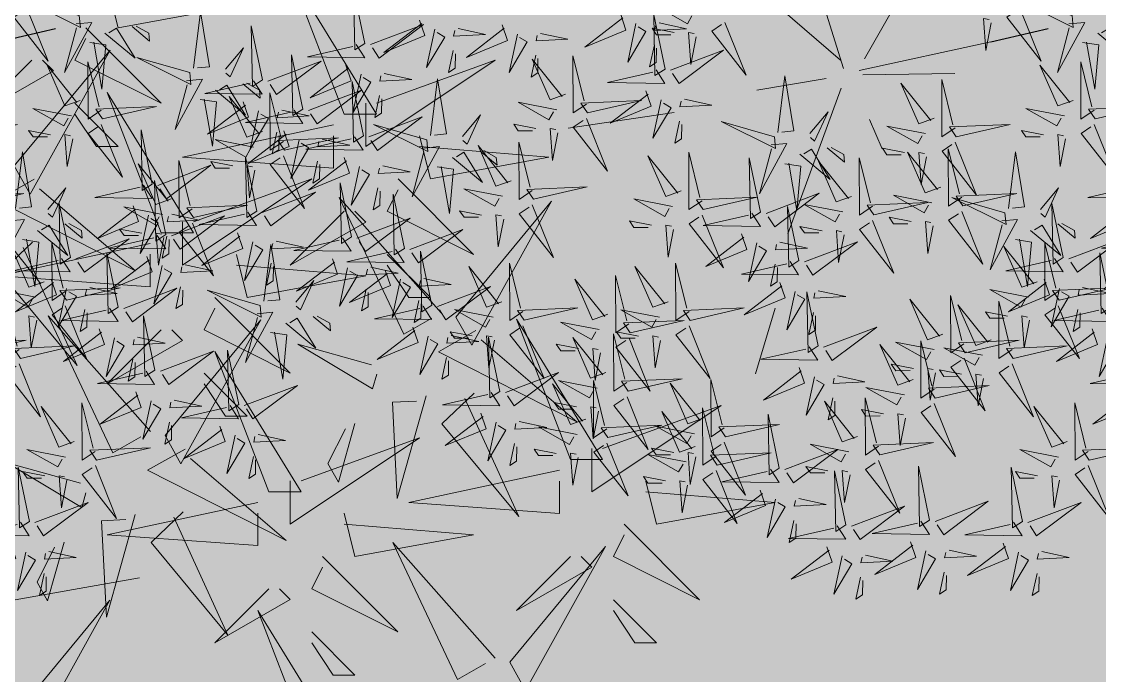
# Model space of a CAD drawing. Header units: millimetres. Extents: x 56222 to 120458, y -162468 to -121287.
# Drawn here: x 114756.26 to 114778.41, y -158119.35 to -158105.91 of the extents above; entities that cross this region are included whole.
import ezdxf

# ---------------------------------------------------------------- set-up
doc = ezdxf.new("R2010")
doc.units = ezdxf.units.MM
doc.header["$MEASUREMENT"] = 0
doc.layers.add('GARDEN', color=7, linetype='Continuous')
doc.layers.add('L-shrub', color=63, linetype='Continuous', lineweight=5)
doc.layers.add('X_GARDEN ( HATCH )', color=251, linetype='Continuous', lineweight=9)

# ---------------------------------------------------------------- blocks, each defined once
blk = doc.blocks.new('bamboo')
at = {"color": 32}
blk.add_line((390, 162.3), (546.4, 218.1), dxfattribs=at)
at = {"layer": 'L-shrub', "color": 32}
for p, q in [((43.5, 73), (278.2, 631.2)), ((-12.4, 39.5), (-247.1, 564.2)), ((-23.6, 61.9), (-370, 296.3)), ((32.3, 39.5), (390, 162.3)), ((43.5, 28.4), (300.5, 61.9)), ((-57.1, 6), (-247.1, -49.8)), ((-12.4, -16.3), (-113, -440.5)), ((77, -94.4), (121.7, -172.6)), ((-470.6, -139.1), (-761.2, -217.2)), ((-124.2, -652.6), (-157.7, -842.3))]:
    blk.add_line(p, q, dxfattribs=at)
at = {"layer": 'L-shrub'}
for points in [[(945.2, 153.2), (945.8, 313), (988.9, 162.4), (956.1, 155.5)], [(608.9, 262.7), (455.2, 287.4), (615.8, 229.9), (608.9, 262.7)], [(1141.3, 142.9), (1092, 290.5), (1115.5, 121.6), (1141.3, 142.9)], [(460.4, 265.6), (536.9, 125.2), (426.5, 236.4), (452, 258.3)], [(602.5, 238.5), (646.3, 247.7), (586.3, 98.2), (604.8, 227.6)], [(760.2, 248.9), (813.2, 214.4), (808.6, 236.2), (771.2, 251.2)], [(385.4, 215.7), (379.4, 137), (362.3, 225.4), (378.1, 224.2)], [(686, 221.8), (778.6, 161.5), (716.5, 239.7), (696.9, 224.1)], [(1035, 160.6), (1078.2, 226.8), (1050.5, 141.1), (1037.3, 149.7)], [(1157.1, 141.4), (1299, 214.9), (1185.5, 106.9), (1164.2, 132.8)], [(1264.2, 74.7), (1214.8, 222.3), (1238.4, 53.4), (1264.2, 74.7)], [(646.8, 190.8), (692.9, 189.1), (696.3, 64.3), (657.8, 193.1)], [(-444.7, 143.6), (-555, 151.8), (-462.9, 113.3), (-453.2, 136.3)], [(936.5, 139.9), (782.9, 164.7), (943.4, 107.2), (936.5, 139.9)], [(1441.7, 20.2), (1392.3, 167.8), (1415.9, -1.1), (1441.7, 20.2)], [(-510.6, -20.7), (-560, 126.9), (-536.5, -42), (-510.6, -20.7)], [(701.3, 5.5), (667.4, -23.6), (647.9, 136.3), (694, 14)], [(930.2, 115.8), (973.9, 125), (914, -24.5), (932.5, 104.9)], [(1117, 137.3), (1145.4, 102.8), (985.2, 86.6), (1108.4, 130.2)], [(1087.9, 126.1), (1140.9, 91.6), (1136.3, 113.5), (1098.9, 128.4)], [(1279.9, 73.2), (1421.8, 146.8), (1308.4, 38.7), (1287, 64.6)], [(-606.6, 96.6), (-617.1, -13.5), (-576.7, 77.8), (-599.5, 88)], [(-542.2, 106.2), (-463.6, 98.6), (-552.3, 83.4), (-550.8, 99.1)], [(639.5, 26), (598.3, 5.3), (535.3, 113), (631, 18.7)], [(1013.6, 99.1), (1106.3, 38.8), (1044.2, 116.9), (1024.6, 101.4)], [(1220.1, -21.7), (1186.2, -50.9), (1166.7, 109), (1212.8, -13.3)], [(1457.4, 18.7), (1599.3, 92.2), (1485.9, -15.8), (1464.5, 10)], [(-496.8, 84.1), (-559.8, 88.8), (-545.3, 71.9), (-505.3, 76.8)], [(974.5, 68.1), (1020.5, 66.3), (1023.9, -58.4), (985.4, 70.4)], [(1095.3, 76), (1115.1, 34.4), (1006.1, -26.5), (1102.4, 67.3)], [(1158.3, -1.3), (1117.1, -21.9), (1054.1, 85.8), (1149.8, -8.5)], [(1239.9, 69.2), (1268.3, 34.7), (1108.1, 18.4), (1231.3, 62.1)], [(1205.3, 65.3), (1283.9, 57.7), (1195.2, 42.5), (1196.7, 58.2)], [(-548.2, 43.3), (-554.2, -19.6), (-537, -5.4), (-541.1, 34.7)], [(-494.9, -22.2), (-353, 51.3), (-466.5, -56.7), (-487.8, -30.9)], [(319, -89.9), (285.1, -119.1), (265.6, 40.8), (311.8, -81.4)], [(707.4, -18.7), (854, 33.7), (685.6, 6.7), (707.4, -18.7)], [(1140.9, 55.7), (1130.4, -54.4), (1170.9, 36.9), (1148, 47)], [(257.2, -69.4), (216.1, -90.1), (153, 17.6), (248.8, -76.7)], [(1218.1, 7.8), (1238, -33.8), (1129, -94.7), (1225.2, -0.8)], [(1199.3, 2.4), (1193.3, -60.5), (1210.5, -46.3), (1206.4, -6.2)], [(1226.2, -46), (1372.8, 6.4), (1204.4, -20.6), (1226.2, -46)], [(1417.4, 14.6), (1445.8, -19.9), (1285.6, -36.1), (1408.7, 7.5)], [(-535, -26.3), (-506.5, -60.8), (-666.8, -77), (-543.6, -33.4)], [(-174.3, -160.5), (-173.7, -0.6), (-130.6, -151.3), (-163.4, -158.2)], [(620.2, -20.1), (509.9, -11.8), (602, -50.4), (611.7, -27.3)], [(1263.8, -12.5), (1253.3, -122.6), (1293.7, -31.3), (1270.9, -21.1)], [(1328.2, -2.9), (1406.8, -10.5), (1318.1, -25.7), (1319.6, -10)], [(706.2, -34.4), (782.6, -174.8), (672.3, -63.6), (697.7, -41.7)], [(868.3, -184.3), (818.9, -36.7), (842.4, -205.6), (868.3, -184.3)], [(1139, -47.3), (1028.7, -39.1), (1120.8, -77.6), (1130.5, -54.6)], [(1395.6, -46.8), (1415.5, -88.4), (1306.5, -149.2), (1402.7, -55.4)], [(1505.7, -57.4), (1584.3, -65), (1495.6, -80.2), (1497.1, -64.5)], [(-556.7, -87.7), (-536.9, -129.3), (-645.8, -190.1), (-549.6, -96.3)], [(-84.5, -153), (-41.3, -86.9), (-69, -172.5), (-82.2, -163.9)], [(325.1, -114.1), (471.7, -61.8), (303.3, -88.7), (325.1, -114.1)], [(568.1, -79.5), (505.1, -74.8), (519.6, -91.7), (559.6, -86.8)], [(631.1, -84.2), (625.1, -163), (608.1, -74.6), (623.8, -75.8)], [(1168.6, -225.3), (1119.3, -77.6), (1142.8, -246.6), (1168.6, -225.3)], [(1225, -61.7), (1301.4, -202.1), (1191.1, -90.8), (1216.5, -69)], [(1322.2, -65.8), (1316.2, -128.7), (1333.4, -114.5), (1329.3, -74.4)], [(1441.3, -67.1), (1430.8, -177.1), (1471.2, -85.8), (1448.4, -75.7)], [(-712.5, -168.7), (-565.9, -116.3), (-734.3, -143.3), (-712.5, -168.7)], [(-511, -108), (-521.6, -218), (-481.1, -126.7), (-503.9, -116.6)], [(-446.7, -98.3), (-368, -105.9), (-456.8, -121.2), (-455.3, -105.4)], [(237.9, -115.5), (127.6, -107.2), (219.7, -145.8), (229.4, -122.8)], [(884, -185.9), (1025.9, -112.3), (912.4, -220.4), (891.1, -194.5)], [(988, -239.9), (954.1, -269), (934.6, -109.2), (980.8, -231.4)], [(1086.9, -106.8), (1023.9, -102.1), (1038.4, -119), (1078.4, -114.1)], [(1149.9, -111.5), (1143.9, -190.3), (1126.9, -101.9), (1142.6, -103)], [(1441.7, -266.2), (1392.3, -118.6), (1415.9, -287.5), (1441.7, -266.2)], [(1499.7, -120.3), (1493.7, -183.2), (1510.9, -169), (1506.8, -128.9)], [(323.9, -129.9), (400.4, -270.3), (290, -159), (315.4, -137.2)], [(360, -280.8), (326.1, -310), (306.6, -150.1), (352.7, -272.3)], [(494.6, -296.8), (495.3, -137), (538.4, -287.6), (505.6, -294.5)], [(926.2, -219.4), (885, -240.1), (822, -132.4), (917.7, -226.7)], [(-452.7, -161.2), (-458.7, -224.1), (-441.4, -209.9), (-445.5, -169.8)], [(185.8, -175), (122.8, -170.2), (137.4, -187.2), (177.4, -182.3)], [(298.2, -260.3), (257, -281), (193.9, -173.3), (289.7, -267.6)], [(248.8, -179.7), (242.8, -258.4), (225.8, -170), (241.6, -171.2)], [(922.9, -320.7), (873.5, -173.1), (897.1, -342), (922.9, -320.7)], [(1184.4, -226.8), (1326.3, -153.2), (1212.8, -261.3), (1191.5, -235.4)], [(-189.3, -197.8), (-145.6, -188.6), (-205.5, -338.1), (-187, -208.8)], [(-105.9, -214.5), (-13.2, -274.9), (-75.4, -196.7), (-94.9, -212.2)], [(-31.6, -187.5), (21.3, -222), (16.7, -200.1), (-20.7, -185.2)], [(114.3, -335.4), (80.4, -364.5), (60.9, -204.6), (107, -326.9)], [(843.9, -189.9), (872.4, -224.4), (712.1, -240.6), (835.3, -197)], [(994.1, -264.1), (1140.7, -211.8), (972.3, -238.7), (994.1, -264.1)], [(1457.4, -267.7), (1599.3, -194.1), (1485.9, -302.2), (1464.5, -276.3)], [(-196.6, -388.9), (-246, -241.3), (-222.5, -410.2), (-196.6, -388.9)], [(52.5, -314.9), (11.3, -335.6), (-51.8, -227.9), (44, -322.2)], [(584.4, -289.3), (627.6, -223.2), (600, -308.9), (586.7, -300.3)], [(1144.3, -230.8), (1172.7, -265.3), (1012.5, -281.6), (1135.7, -237.9)], [(-425.4, -355.8), (-466.6, -376.5), (-529.7, -268.8), (-433.9, -363.1)], [(-363.6, -376.3), (-397.5, -405.4), (-417, -245.5), (-370.9, -367.8)], [(-145, -245.6), (-99, -247.3), (-95.6, -372), (-134.1, -243.3)], [(366.1, -305), (512.7, -252.7), (344.3, -279.6), (366.1, -305)], [(663.5, -416.2), (614.1, -268.5), (637.6, -437.5), (663.5, -416.2)], [(822.2, -251.3), (842, -292.9), (733.1, -353.8), (829.3, -259.9)], [(906.9, -265.5), (796.6, -257.2), (888.7, -295.8), (898.4, -272.8)], [(867.9, -271.6), (857.4, -381.7), (897.8, -290.4), (875, -280.2)], [(932.3, -262), (1010.9, -269.6), (922.2, -284.8), (923.7, -269.1)], [(938.6, -322.2), (1080.5, -248.7), (967.1, -356.7), (945.7, -330.8)], [(1417.4, -271.7), (1445.8, -306.2), (1285.6, -322.5), (1408.7, -278.8)], [(278.8, -306.4), (168.6, -298.1), (260.7, -336.7), (270.4, -313.7)], [(486, -310), (332.3, -285.3), (492.9, -342.8), (486, -310)], [(992.9, -279.9), (1069.3, -420.3), (959, -309), (984.4, -287.2)], [(1122.6, -292.2), (1142.4, -333.8), (1033.4, -394.7), (1129.7, -300.8)], [(1232.6, -302.9), (1311.2, -310.5), (1222.5, -325.7), (1224, -310)], [(-180.9, -390.4), (-39, -316.9), (-152.5, -424.9), (-173.8, -399)], [(120.3, -359.6), (266.9, -307.2), (98.5, -334.2), (120.3, -359.6)], [(479.7, -334.2), (523.4, -325), (463.5, -474.5), (482, -345.1)], [(563.1, -350.9), (655.8, -411.2), (593.6, -333), (574, -348.6)], [(637.4, -323.8), (690.3, -358.3), (685.7, -336.5), (648.3, -321.5)], [(898.6, -326.3), (927, -360.8), (766.8, -377), (889.9, -333.4)], [(854.8, -325), (791.8, -320.2), (806.4, -337.2), (846.3, -332.2)], [(917.8, -329.7), (911.8, -408.4), (894.8, -320), (910.5, -321.2)], [(926.3, -324.9), (920.3, -387.8), (937.5, -373.5), (933.4, -333.5)], [(1168.2, -312.5), (1157.7, -422.6), (1198.2, -331.3), (1175.3, -321.1)], [(1218.2, -474.1), (1218.9, -314.2), (1262, -464.9), (1229.2, -471.8)], [(1395.6, -333.1), (1415.5, -374.7), (1306.5, -435.6), (1402.7, -341.7)], [(-357.5, -400.5), (-210.9, -348.1), (-379.3, -375.1), (-357.5, -400.5)], [(33.1, -361), (-77.2, -352.7), (14.9, -391.3), (24.6, -368.2)], [(226.8, -365.9), (163.8, -361.1), (178.3, -378.1), (218.3, -373.2)], [(679.2, -417.7), (821.1, -344.1), (707.7, -452.2), (686.3, -426.3)], [(1441.3, -353.4), (1430.8, -463.5), (1471.2, -372.2), (1448.4, -362)], [(1505.7, -343.8), (1584.3, -351.4), (1495.6, -366.6), (1497.1, -350.9)], [(-444.7, -401.9), (-555, -393.6), (-462.9, -432.2), (-453.2, -409.1)], [(-73.8, -511.6), (-123.1, -364), (-99.6, -532.9), (-73.8, -511.6)], [(119.1, -375.3), (195.6, -515.7), (85.2, -404.5), (110.7, -382.6)], [(524, -381.9), (570, -383.6), (573.4, -508.4), (534.9, -379.6)], [(660.4, -512.6), (626.5, -541.8), (607, -381.9), (653.1, -504.2)], [(813.7, -538.9), (764.3, -391.3), (787.8, -560.2), (813.7, -538.9)], [(876.8, -387.7), (896.6, -429.3), (787.7, -490.1), (883.9, -396.3)], [(1226.6, -365.8), (1220.6, -428.7), (1237.8, -414.5), (1233.7, -374.4)], [(-221, -394.5), (-192.5, -429), (-352.8, -445.2), (-229.6, -401.6)], [(-19, -420.4), (-82, -415.7), (-67.4, -432.6), (-27.4, -427.7)], [(44, -425.1), (38, -503.9), (21, -415.5), (36.8, -416.7)], [(598.6, -492.1), (557.4, -512.8), (494.3, -405.1), (590.1, -499.4)], [(639.2, -421.7), (667.6, -456.2), (507.4, -472.5), (630.5, -428.8)], [(922.5, -407.9), (912, -518), (952.4, -426.7), (929.6, -416.6)], [(986.9, -398.3), (1065.5, -405.9), (976.8, -421.1), (978.3, -405.4)], [(1308, -466.6), (1351.2, -400.5), (1323.6, -486.2), (1310.3, -477.5)], [(1499.7, -406.7), (1493.7, -469.6), (1510.9, -455.4), (1506.8, -415.3)], [(-58, -513.1), (83.9, -439.6), (-29.6, -547.6), (-50.9, -521.7)], [(-132.6, -466.5), (-54, -474.1), (-142.8, -489.3), (-141.3, -473.6)], [(617.4, -483.1), (637.2, -524.7), (528.3, -585.6), (624.5, -491.7)], [(666.4, -536.8), (813, -484.5), (644.6, -511.4), (666.4, -536.8)], [(829.4, -540.4), (971.3, -466.8), (857.8, -574.9), (836.5, -549)], [(980.9, -461.2), (974.9, -524.1), (992.1, -509.9), (988, -469.8)], [(1209.6, -487.3), (1055.9, -462.6), (1216.5, -520.1), (1209.6, -487.3)], [(663.1, -503.4), (652.6, -613.5), (693, -522.2), (670.2, -512)], [(727.5, -493.8), (806.1, -501.4), (717.4, -516.6), (718.9, -500.9)], [(1203.3, -511.5), (1247, -502.3), (1187.1, -651.7), (1205.5, -522.4)], [(1286.7, -528.1), (1379.3, -588.5), (1317.2, -510.3), (1297.6, -525.8)], [(1361, -501.1), (1413.9, -535.6), (1409.3, -513.8), (1371.9, -498.8)], [(-138.6, -529.4), (-144.7, -592.3), (-127.4, -578.1), (-131.5, -538)], [(579.2, -538.2), (468.9, -529.9), (561.1, -568.5), (570.7, -545.5)], [(789.3, -544.5), (817.8, -578.9), (657.5, -595.2), (780.7, -551.6)], [(414.6, -689.9), (380.7, -719), (361.2, -559.2), (407.3, -681.4)], [(551.1, -689.9), (517.2, -719), (497.7, -559.2), (543.9, -681.4)], [(665.2, -552.6), (741.7, -693), (631.3, -581.7), (656.8, -559.9)], [(721.5, -556.7), (715.5, -619.6), (732.7, -605.4), (728.6, -565.3)], [(936.5, -702.5), (887.2, -554.9), (910.7, -723.8), (936.5, -702.5)], [(1247.5, -559.2), (1293.6, -560.9), (1297, -685.7), (1258.5, -556.9)], [(-74.2, -598.9), (-84.7, -708.9), (-44.2, -617.6), (-67, -607.5)], [(-9.8, -589.2), (68.8, -596.8), (-19.9, -612), (-18.4, -596.3)], [(352.8, -669.4), (311.6, -690.1), (248.5, -582.4), (344.3, -676.7)], [(527.1, -597.7), (464.1, -593), (478.7, -609.9), (518.7, -605)], [(590.2, -602.4), (584.1, -681.2), (567.1, -592.8), (582.9, -593.9)], [(767.6, -605.8), (787.4, -647.4), (678.5, -708.3), (774.7, -614.5)], [(813.3, -626.1), (802.7, -736.2), (843.2, -644.9), (820.4, -634.7)], [(877.7, -616.5), (956.3, -624.1), (867.5, -639.3), (869, -623.6)], [(952.3, -704), (1094.2, -630.5), (980.7, -738.5), (959.4, -712.7)], [(1182.3, -770.7), (1132.9, -623.1), (1156.5, -792), (1182.3, -770.7)], [(-15.8, -652.1), (-21.8, -715), (-4.6, -700.8), (-8.7, -660.7)], [(420.7, -714.1), (567.3, -661.7), (398.9, -688.7), (420.7, -714.1)], [(557.2, -714.1), (703.8, -661.7), (535.4, -688.7), (557.2, -714.1)], [(346.4, -826.2), (312.4, -855.4), (293, -695.5), (339.1, -817.8)], [(871.6, -679.4), (865.6, -742.3), (882.9, -728.1), (878.8, -688)], [(284.5, -805.8), (243.4, -826.4), (180.3, -718.7), (276.1, -813.1)], [(333.5, -715.5), (223.2, -707.2), (315.3, -745.8), (325, -722.8)], [(470, -715.5), (359.7, -707.2), (451.8, -745.8), (461.5, -722.8)], [(912.2, -708.1), (940.6, -742.6), (780.4, -758.8), (903.6, -715.2)], [(1198, -772.2), (1339.9, -698.7), (1226.5, -806.7), (1205.1, -780.8)], [(419.5, -729.9), (495.9, -870.2), (385.6, -759), (411, -737.1)], [(556, -729.9), (632.4, -870.2), (522.1, -759), (547.5, -737.1)], [(281.4, -774.9), (218.4, -770.2), (232.9, -787.1), (272.9, -782.2)], [(344.4, -779.7), (338.4, -858.4), (321.4, -770), (337.1, -771.2)], [(417.9, -774.9), (354.9, -770.2), (369.5, -787.1), (409.4, -782.2)], [(480.9, -779.7), (474.9, -858.4), (457.9, -770), (473.7, -771.2)], [(890.5, -769.5), (910.3, -811.1), (801.3, -871.9), (897.6, -778.1)], [(1000.5, -780.1), (1079.1, -787.7), (990.4, -802.9), (991.9, -787.2)], [(1158, -776.3), (1186.4, -810.8), (1026.2, -827), (1149.3, -783.4)], [(352.4, -850.5), (499, -798.1), (330.6, -825.1), (352.4, -850.5)], [(1246.3, -848.3), (1324.9, -855.9), (1236.2, -871.1), (1237.7, -855.4)]]:
    blk.add_lwpolyline(points, dxfattribs=at)
at = {"layer": 'L-shrub', "color": 78}
for points in [[(-358.7, 129.2), (-282.3, -11.2), (-392.6, 100.1), (-367.2, 121.9)], [(-1357.1, -48), (-1406.5, 99.6), (-1382.9, -69.3), (-1357.1, -48)], [(-652.3, 116.9), (-632.5, 75.3), (-741.4, 14.4), (-645.2, 108.2)], [(-433.8, 79.4), (-439.8, 0.6), (-456.8, 89), (-441.1, 87.9)], [(-1212, 35.1), (-1192.2, -6.5), (-1301.2, -67.4), (-1204.9, 26.4)], [(-979.9, 48.7), (-960.1, 7.1), (-1069.1, -53.8), (-972.8, 40.1)], [(-869.9, 38), (-791.3, 30.4), (-880, 15.2), (-878.5, 30.9)], [(-1341.4, -49.5), (-1199.5, 24), (-1312.9, -84), (-1334.3, -58.1)], [(-1166.4, 14.8), (-1176.9, -95.3), (-1136.4, -4), (-1159.3, 6.1)], [(-1102, 24.4), (-1023.4, 16.8), (-1112.1, 1.6), (-1110.6, 17.3)], [(-934.3, 28.4), (-944.8, -81.7), (-904.3, 9.6), (-927.2, 19.8)], [(-875.9, -24.9), (-881.9, -87.8), (-864.7, -73.6), (-868.8, -33.5)], [(-718.6, -144.5), (-752.5, -173.6), (-772, -13.7), (-725.8, -136)], [(-1381.4, -53.6), (-1353, -88.1), (-1513.2, -104.3), (-1390.1, -60.7)], [(-1108, -38.5), (-1114, -101.4), (-1096.8, -87.2), (-1100.9, -47.1)], [(-780.4, -124), (-821.5, -144.7), (-884.6, -37), (-788.8, -131.3)], [(-1403.2, -114.9), (-1383.3, -156.5), (-1492.3, -217.4), (-1396.1, -123.6)], [(-1357.5, -135.2), (-1368, -245.3), (-1327.6, -154), (-1350.4, -143.9)], [(-1293.1, -125.6), (-1214.5, -133.2), (-1303.2, -148.4), (-1301.7, -132.7)], [(-1143.7, -283.2), (-1143, -123.3), (-1099.9, -274), (-1132.7, -280.9)], [(-183, -173.7), (-336.7, -149), (-176.1, -206.5), (-183, -173.7)], [(-799.7, -170.1), (-910, -161.8), (-817.9, -200.4), (-808.2, -177.3)], [(-1299.1, -188.5), (-1305.1, -251.4), (-1287.9, -237.2), (-1292, -197.1)], [(-1053.9, -275.7), (-1010.7, -209.6), (-1038.4, -295.3), (-1051.6, -286.6)], [(-713.7, -184.4), (-637.3, -324.8), (-747.6, -213.6), (-722.2, -191.7)], [(-851.8, -229.5), (-914.8, -224.8), (-900.2, -241.7), (-860.3, -236.8)], [(-788.8, -234.2), (-794.8, -313), (-811.8, -224.6), (-796, -225.8)], [(-1152.3, -296.4), (-1306, -271.7), (-1145.4, -329.2), (-1152.3, -296.4)], [(-903.2, -383.1), (-944.4, -403.7), (-1007.5, -296), (-911.7, -390.3)], [(-841.4, -403.5), (-875.3, -432.7), (-894.8, -272.8), (-848.7, -395.1)], [(-1158.7, -320.6), (-1114.9, -311.4), (-1174.8, -460.8), (-1156.4, -331.5)], [(-1075.2, -337.2), (-982.6, -397.6), (-1044.7, -319.4), (-1064.3, -334.9)], [(-1000.9, -310.2), (-948, -344.7), (-952.6, -322.9), (-990, -307.9)], [(364.9, -320.8), (441.3, -461.2), (331, -349.9), (356.4, -328.1)], [(289.8, -370.6), (283.8, -449.3), (266.8, -360.9), (282.5, -362.1)], [(-1114.4, -368.3), (-1068.3, -370), (-1064.9, -494.8), (-1103.4, -366)], [(-835.4, -427.8), (-688.8, -375.4), (-857.2, -402.4), (-835.4, -427.8)], [(-922.6, -429.1), (-1032.9, -420.9), (-940.7, -459.5), (-931.1, -436.4)], [(-358.7, -416.2), (-282.3, -556.6), (-392.6, -445.4), (-367.2, -423.5)], [(-836.6, -443.5), (-760.1, -583.9), (-870.5, -472.6), (-845, -450.8)], [(-1179.6, -607.1), (-1229, -459.4), (-1205.5, -628.4), (-1179.6, -607.1)], [(-974.6, -488.6), (-1037.7, -483.9), (-1023.1, -500.8), (-983.1, -495.9)], [(-911.6, -493.3), (-917.6, -572.1), (-934.7, -483.7), (-918.9, -484.8)], [(-496.8, -461.3), (-559.8, -456.6), (-545.3, -473.5), (-505.3, -468.6)], [(-433.8, -466), (-439.8, -544.8), (-456.8, -456.4), (-441.1, -457.6)], [(-242.7, -455.8), (-222.9, -497.4), (-331.8, -558.3), (-235.6, -464.5)], [(-197, -476.1), (-207.5, -586.2), (-167.1, -494.9), (-189.9, -484.8)], [(-1163.9, -608.6), (-1022, -535), (-1135.5, -643.1), (-1156.8, -617.2)], [(-98.1, -517.2), (-69.7, -551.7), (-229.9, -567.9), (-106.7, -524.3)], [(-363.6, -689.9), (-397.5, -719), (-417, -559.2), (-370.9, -681.4)], [(-425.4, -669.4), (-466.6, -690.1), (-529.7, -582.4), (-433.9, -676.7)], [(-119.8, -578.6), (-100, -620.2), (-209, -681), (-112.7, -587.2)], [(8.2, -743.4), (-41.2, -595.8), (-17.7, -764.7), (8.2, -743.4)], [(489.3, -669.4), (448.2, -690.1), (385.1, -582.4), (480.9, -676.7)], [(-1204, -612.6), (-1175.5, -647.1), (-1335.8, -663.4), (-1212.6, -619.7)], [(-1084.1, -757), (-1133.4, -609.4), (-1109.9, -778.4), (-1084.1, -757)], [(-827.8, -744.4), (-861.7, -773.6), (-881.2, -613.7), (-835.1, -736)], [(-527.4, -744.4), (-561.3, -773.6), (-580.8, -613.7), (-534.7, -736)], [(-889.6, -724), (-930.8, -744.6), (-993.8, -636.9), (-898.1, -731.2)], [(-589.2, -724), (-630.4, -744.6), (-693.5, -636.9), (-597.7, -731.2)], [(-357.5, -714.1), (-210.9, -661.7), (-379.3, -688.7), (-357.5, -714.1)], [(-1225.7, -674), (-1205.9, -715.6), (-1314.8, -776.5), (-1218.6, -682.6)], [(-1180, -694.3), (-1190.5, -804.4), (-1150.1, -713.1), (-1172.9, -702.9)], [(-1115.6, -684.7), (-1037, -692.3), (-1125.7, -707.5), (-1124.2, -691.8)], [(-1068.3, -758.6), (-926.4, -685), (-1039.9, -793.1), (-1061.2, -767.2)], [(23.9, -744.9), (165.8, -671.4), (52.3, -779.4), (31, -753.6)], [(-821.7, -768.6), (-675.1, -716.3), (-843.5, -743.3), (-821.7, -768.6)], [(-444.7, -715.5), (-555, -707.2), (-462.9, -745.8), (-453.2, -722.8)], [(-521.3, -768.6), (-374.8, -716.3), (-543.2, -743.3), (-521.3, -768.6)], [(-1121.6, -747.6), (-1127.7, -810.5), (-1110.4, -796.3), (-1114.5, -756.2)], [(-358.7, -729.9), (-282.3, -870.2), (-392.6, -759), (-367.2, -737.1)], [(-16.2, -749), (12.3, -783.5), (-148, -799.7), (-24.8, -756.1)], [(-1108.4, -762.6), (-1079.9, -797.1), (-1240.2, -813.4), (-1117, -769.7)], [(-908.9, -770), (-1019.2, -761.8), (-927.1, -800.3), (-917.4, -777.3)], [(-822.9, -784.4), (-746.5, -924.8), (-856.8, -813.5), (-831.4, -791.7)], [(-608.6, -770), (-718.8, -761.8), (-626.7, -800.3), (-617.1, -777.3)], [(-513.8, -908.1), (-547.7, -937.2), (-567.2, -777.3), (-521, -899.6)], [(-496.8, -774.9), (-559.8, -770.2), (-545.3, -787.1), (-505.3, -782.2)], [(-522.5, -784.4), (-446.1, -924.8), (-556.4, -813.5), (-531, -791.7)], [(-433.8, -779.7), (-439.8, -858.4), (-456.8, -770), (-441.1, -771.2)], [(-575.6, -887.6), (-616.8, -908.3), (-679.8, -800.6), (-584, -894.9)], [(-37.9, -810.4), (-18.1, -852), (-127, -912.8), (-30.8, -819)], [(796.9, -949), (763, -978.1), (743.5, -818.2), (789.6, -940.5)], [(936.1, -789.8), (925.6, -899.8), (966.1, -808.5), (943.2, -798.4)], [(-1130.1, -824), (-1110.3, -865.6), (-1219.3, -926.5), (-1123, -832.6)], [(-1084.5, -844.3), (-1095, -954.4), (-1054.5, -863.1), (-1077.3, -852.9)], [(-1020.1, -834.7), (-941.4, -842.3), (-1030.2, -857.5), (-1028.7, -841.8)], [(-961, -829.5), (-1024, -824.8), (-1009.5, -841.7), (-969.5, -836.8)], [(-898, -834.2), (-904, -913), (-921, -824.6), (-905.3, -825.7)], [(-865.6, -975.2), (-915, -827.6), (-891.5, -996.5), (-865.6, -975.2)], [(-660.6, -829.5), (-723.6, -824.8), (-709.1, -841.7), (-669.1, -836.8)], [(-597.6, -834.2), (-603.6, -913), (-620.7, -824.6), (-604.9, -825.7)], [(7.8, -830.7), (-2.8, -940.7), (37.7, -849.4), (14.9, -839.3)], [(72.2, -821), (150.8, -828.6), (62, -843.8), (63.5, -828.1)], [(265.2, -851.8), (154.9, -843.6), (247, -882.2), (256.7, -859.1)], [(735.1, -928.5), (693.9, -949.2), (630.8, -841.5), (726.6, -935.8)], [(994.5, -843), (988.5, -905.9), (1005.7, -891.7), (1001.6, -851.6)], [(1136.2, -837.6), (1156, -879.2), (1047.1, -940.1), (1143.3, -846.3)], [(-227.1, -1003.5), (-261, -1032.7), (-280.5, -872.8), (-234.3, -995)], [(209.8, -1003.5), (175.9, -1032.7), (156.4, -872.8), (202.6, -995)], [(351.2, -866.2), (427.7, -1006.6), (317.3, -895.4), (342.8, -873.5)], [(1181.9, -857.9), (1171.4, -968), (1211.8, -876.7), (1189, -866.6)], [(-1026.1, -897.6), (-1032.1, -960.5), (-1014.9, -946.3), (-1019, -906.2)], [(-849.9, -976.7), (-708, -903.2), (-821.4, -1011.2), (-842.8, -985.4)], [(-507.7, -932.3), (-361.1, -879.9), (-529.5, -906.9), (-507.7, -932.3)], [(-288.9, -983), (-330, -1003.7), (-393.1, -896), (-297.3, -990.3)], [(148, -983), (106.8, -1003.7), (43.8, -896), (139.5, -990.3)], [(66.1, -883.9), (60.1, -946.8), (77.4, -932.6), (73.3, -892.5)], [(213.1, -911.3), (150.1, -906.6), (164.7, -923.5), (204.7, -918.6)], [(276.1, -916), (270.1, -994.8), (253.1, -906.4), (268.9, -907.6)], [(-616.5, -1023.9), (-657.7, -1044.6), (-720.8, -936.9), (-625, -1031.2)], [(-594.9, -933.7), (-705.2, -925.4), (-613.1, -964), (-603.4, -940.9)], [(-554.7, -1044.4), (-588.6, -1073.6), (-608.1, -913.7), (-562, -1036)], [(803, -973.2), (949.5, -920.8), (781.1, -947.8), (803, -973.2)], [(1240.3, -911.2), (1234.3, -974.1), (1251.5, -959.9), (1247.4, -919.8)], [(-508.9, -948), (-432.5, -1088.4), (-542.8, -977.2), (-517.4, -955.3)], [(-240.7, -1085.3), (-274.6, -1114.5), (-294.1, -954.6), (-248, -1076.9)], [(-60.1, -1097.9), (-109.5, -950.3), (-85.9, -1119.2), (-60.1, -1097.9)], [(715.7, -974.6), (605.5, -966.3), (697.6, -1004.9), (707.3, -981.8)], [(-889.9, -980.8), (-861.5, -1015.3), (-1021.7, -1031.5), (-898.6, -987.9)], [(-647, -993.1), (-710, -988.4), (-695.4, -1005.3), (-655.5, -1000.4)], [(-584, -997.8), (-590, -1076.6), (-607, -988.2), (-591.3, -989.4)], [(-302.5, -1064.9), (-343.7, -1085.5), (-406.8, -977.8), (-311, -1072.1)], [(-221, -1027.7), (-74.4, -975.4), (-242.8, -1002.3), (-221, -1027.7)], [(215.9, -1027.7), (362.5, -975.4), (194.1, -1002.3), (215.9, -1027.7)], [(801.8, -988.9), (878.2, -1129.3), (767.9, -1018.1), (793.3, -996.2)], [(-548.6, -1068.6), (-402.1, -1016.3), (-570.5, -1043.2), (-548.6, -1068.6)], [(-308.2, -1029.1), (-418.5, -1020.8), (-326.4, -1059.4), (-316.7, -1036.4)], [(-44.4, -1099.5), (97.5, -1025.9), (-15.9, -1134), (-37.3, -1108.1)], [(128.7, -1029.1), (18.4, -1020.8), (110.5, -1059.4), (120.2, -1036.4)], [(636.2, -1166.1), (586.8, -1018.5), (610.3, -1187.4), (636.2, -1166.1)], [(663.7, -1034), (600.7, -1029.3), (615.2, -1046.2), (655.2, -1041.3)], [(726.7, -1038.7), (720.7, -1117.5), (703.7, -1029.1), (719.4, -1030.3)], [(-911.7, -1042.2), (-891.9, -1083.8), (-1000.8, -1144.6), (-904.6, -1050.8)], [(-801.6, -1052.8), (-723, -1060.4), (-811.7, -1075.7), (-810.2, -1059.9)], [(-234.6, -1109.5), (-88.1, -1057.2), (-256.5, -1084.1), (-234.6, -1109.5)], [(-222.2, -1043.5), (-145.8, -1183.9), (-256.1, -1072.6), (-230.7, -1050.8)], [(214.7, -1043.5), (291.1, -1183.9), (180.8, -1072.6), (206.2, -1050.8)], [(376.8, -1193.4), (327.4, -1045.8), (350.9, -1214.7), (376.8, -1193.4)], [(-866, -1062.5), (-876.5, -1172.5), (-836.1, -1081.2), (-858.9, -1071.1)], [(-635.9, -1070), (-746.1, -1061.7), (-654, -1100.3), (-644.4, -1077.3)], [(-549.8, -1084.4), (-473.4, -1224.8), (-583.8, -1113.5), (-558.3, -1091.7)], [(-360.3, -1088.6), (-423.3, -1083.8), (-408.7, -1100.8), (-368.8, -1095.8)], [(-297.3, -1093.3), (-303.3, -1172), (-320.3, -1083.6), (-304.5, -1084.8)], [(76.6, -1088.6), (13.6, -1083.8), (28.1, -1100.8), (68.1, -1095.8)], [(144.7, -1234.3), (95.3, -1086.7), (118.8, -1255.6), (144.7, -1234.3)], [(139.6, -1093.3), (133.6, -1172), (116.6, -1083.6), (132.3, -1084.8)], [(-807.6, -1115.7), (-813.6, -1178.6), (-796.4, -1164.4), (-800.5, -1124.4)], [(-321.9, -1110.9), (-432.1, -1102.7), (-340, -1141.2), (-330.3, -1118.2)], [(-84.4, -1103.5), (-56, -1138), (-216.2, -1154.2), (-93.1, -1110.6)], [(392.5, -1194.9), (534.4, -1121.4), (420.9, -1229.4), (399.6, -1203.5)], [(651.9, -1167.6), (793.8, -1094.1), (680.3, -1202.1), (659, -1176.3)], [(-687.9, -1129.5), (-751, -1124.7), (-736.4, -1141.7), (-696.4, -1136.8)], [(-624.9, -1134.2), (-630.9, -1213), (-648, -1124.6), (-632.2, -1125.7)], [(-235.8, -1125.3), (-159.4, -1265.7), (-269.7, -1154.4), (-244.3, -1132.6)], [(-373.9, -1170.4), (-436.9, -1165.7), (-422.4, -1182.6), (-382.4, -1177.7)], [(-310.9, -1175.1), (-316.9, -1253.9), (-334, -1165.5), (-318.2, -1166.6)], [(-106.2, -1164.9), (-86.3, -1206.5), (-195.3, -1267.4), (-99.1, -1173.5)], [(3.9, -1175.6), (82.5, -1183.2), (-6.2, -1198.4), (-4.7, -1182.7)], [(160.4, -1235.8), (302.3, -1162.3), (188.8, -1270.3), (167.5, -1244.4)], [(611.8, -1171.7), (640.3, -1206.2), (480.1, -1222.4), (603.2, -1178.8)], [(-60.5, -1185.2), (-71, -1295.3), (-30.6, -1204), (-53.4, -1193.8)], [(352.4, -1199), (380.9, -1233.5), (220.7, -1249.7), (343.8, -1206.1)], [(120.3, -1239.9), (148.8, -1274.4), (-11.4, -1290.6), (111.7, -1247)], [(-2.1, -1238.5), (-8.1, -1301.4), (9.1, -1287.1), (5, -1247.1)], [(590.1, -1233.1), (609.9, -1274.7), (501, -1335.5), (597.2, -1241.7)], [(330.7, -1260.4), (350.5, -1301.9), (241.6, -1362.8), (337.8, -1269)], [(440.8, -1271), (519.4, -1278.6), (430.7, -1293.8), (432.2, -1278.1)], [(635.8, -1253.4), (625.3, -1363.4), (665.7, -1272.1), (642.9, -1262)], [(700.2, -1243.7), (778.8, -1251.3), (690.1, -1266.6), (691.6, -1250.8)], [(98.6, -1301.3), (118.4, -1342.9), (9.5, -1403.7), (105.7, -1309.9)], [(376.4, -1280.6), (365.9, -1390.7), (406.3, -1299.4), (383.5, -1289.3)], [(144.3, -1321.5), (133.8, -1431.6), (174.2, -1340.3), (151.4, -1330.2)], [(208.7, -1311.9), (287.3, -1319.5), (198.6, -1334.7), (200.1, -1319)], [(694.2, -1306.6), (688.2, -1369.5), (705.4, -1355.3), (701.3, -1315.3)], [(434.8, -1333.9), (428.8, -1396.8), (446, -1382.6), (441.9, -1342.5)], [(202.7, -1374.8), (196.7, -1437.7), (213.9, -1423.5), (209.8, -1383.4)]]:
    blk.add_lwpolyline(points, dxfattribs=at)
blk = doc.blocks.new('autumn shrub')
at = {"layer": 'L-shrub', "color": 32}
blk.add_line((-17.31, -122.97), (-23.09, -155.64), dxfattribs=at)
at = {"layer": 'L-shrub', "color": 16}
for points in [[(-115.43, -136.42), (-105.81, -126.82), (-113.51, -140.27), (-115.43, -138.35)], [(-94.17, -136.87), (-90.39, -130.17), (-77.87, -154.9), (-92.49, -137.82)], [(-82.73, -157.56), (-76.95, -130.66), (-75.03, -157.56), (-80.8, -157.56)], [(-39.97, -145.13), (-43.61, -132.03), (-35.67, -145.34), (-38.29, -146.07)], [(-96.57, -133.31), (-117.23, -150.37), (-91.55, -136.14), (-96.57, -133.31)], [(1.55, -133.31), (-19.11, -150.37), (6.57, -136.14), (1.55, -133.31)], [(-29.49, -142.2), (-19.02, -139.27), (-22.36, -137.39), (-28.55, -140.52)], [(-49.2, -157.59), (-69.8, -139.35), (-45.42, -150.89), (-48.26, -155.91)], [(-121.2, -146.03), (-107.74, -159.48), (-115.43, -144.11), (-119.28, -146.03)], [(-107.74, -144.11), (-100.04, -151.8), (-100.04, -147.95), (-105.81, -144.11)], [(-128.9, -149.87), (-121.2, -151.8), (-125.05, -172.93), (-126.97, -149.87)], [(-84.65, -159.48), (-109.66, -149.87), (-84.65, -165.25), (-84.65, -159.48)], [(-67.33, -159.48), (-57.72, -149.87), (-65.41, -163.33), (-67.33, -161.4)], [(-36.55, -176.78), (-30.78, -149.87), (-28.86, -176.78), (-34.63, -176.78)], [(-34.43, -154.87), (-16.1, -149.75), (-33.27, -148.9), (-33.49, -153.2)], [(-34.87, -163.46), (-29.41, -157.71), (-12.89, -171.44), (-33.92, -161.79)], [(-48.47, -160.21), (-69.13, -177.27), (-43.45, -163.04), (-48.47, -160.21)], [(-86.57, -163.33), (-78.88, -163.33), (-94.27, -186.38), (-86.57, -165.25)], [(-73.11, -169.09), (-59.64, -182.54), (-67.33, -167.17), (-71.18, -169.09)], [(-59.64, -167.17), (-51.94, -174.85), (-51.94, -171.01), (-57.72, -167.17)], [(-38.48, -178.7), (-63.49, -169.09), (-38.48, -184.46), (-38.48, -178.7)], [(-21.16, -178.7), (-11.54, -169.09), (-19.24, -182.54), (-21.16, -180.62)], [(-80.8, -172.93), (-73.11, -174.85), (-76.95, -195.99), (-78.88, -172.93)], [(7.7, -186.38), (-17.31, -176.78), (7.7, -192.15), (7.7, -186.38)], [(-105.81, -192.15), (-130.82, -182.54), (-105.81, -197.91), (-105.81, -192.15)], [(-88.5, -192.15), (-78.88, -182.54), (-86.57, -195.99), (-88.5, -194.07)], [(-40.4, -182.54), (-32.71, -182.54), (-48.1, -205.6), (-40.4, -184.46)], [(-61.13, -197.01), (-64.77, -183.91), (-56.84, -197.22), (-59.46, -197.95)], [(-26.93, -188.3), (-13.47, -201.75), (-21.16, -186.38), (-25.01, -188.3)], [(-13.47, -186.38), (-5.77, -194.07), (-5.77, -190.23), (-11.54, -186.38)], [(-50.65, -194.08), (-40.18, -191.15), (-43.53, -189.27), (-49.71, -192.4)], [(-70.36, -209.47), (-90.96, -191.23), (-66.58, -202.77), (-69.42, -207.79)], [(-34.63, -192.15), (-26.93, -194.07), (-30.78, -215.21), (-32.71, -192.15)], [(-107.74, -195.99), (-100.04, -195.99), (-115.43, -219.05), (-107.74, -197.91)], [(-94.27, -201.75), (-80.8, -215.21), (-88.5, -199.83), (-92.34, -201.75)], [(-80.8, -199.83), (-73.11, -207.52), (-73.11, -203.68), (-78.88, -199.83)], [(-55.6, -206.75), (-37.27, -201.63), (-54.44, -200.78), (-54.65, -205.08)], [(-8.8, -219.08), (-29.4, -200.83), (-5.02, -212.37), (-7.86, -217.4)], [(-42.32, -230.58), (-36.55, -203.68), (-34.63, -230.58), (-40.4, -230.58)], [(-101.96, -205.6), (-94.27, -207.52), (-98.12, -228.66), (-100.04, -205.6)], [(-67.23, -215.65), (-63.45, -208.95), (-50.93, -233.68), (-65.56, -216.6)], [(-56.03, -215.34), (-50.58, -209.59), (-34.06, -223.32), (-55.09, -213.67)], [(-69.64, -212.09), (-90.29, -229.15), (-64.62, -214.92), (-69.64, -212.09)], [(-44.25, -232.5), (-69.26, -222.89), (-44.25, -238.26), (-44.25, -232.5)], [(-26.93, -232.5), (-17.31, -222.89), (-25.01, -236.34), (-26.93, -234.42)], [(-46.17, -236.34), (-38.48, -236.34), (-53.87, -259.4), (-46.17, -238.26)], [(-32.71, -242.11), (-19.24, -255.56), (-26.93, -240.18), (-30.78, -242.11)], [(-19.24, -240.18), (-11.54, -247.87), (-11.54, -244.03), (-17.31, -240.18)], [(-40.4, -245.95), (-32.71, -247.87), (-36.55, -269.01), (-38.48, -245.95)]]:
    blk.add_lwpolyline(points, dxfattribs=at)
at = {"layer": 'L-shrub', "color": 22}
for points in [[(-82.96, -136.56), (-77.51, -130.81), (-60.99, -144.54), (-82.02, -134.89)], [(-46.07, -163.77), (-42.29, -157.07), (-29.77, -181.8), (-44.4, -164.72)], [(-103.89, -190.23), (-98.12, -163.33), (-96.19, -190.23), (-101.96, -190.23)], [(-8.07, -221.7), (-28.73, -238.76), (-3.05, -224.53), (-8.07, -221.7)]]:
    blk.add_lwpolyline(points, dxfattribs=at)

msp = doc.modelspace()

# ---------------------------------------------------------------- hatches: boundary and pattern name
at = {"layer": 'X_GARDEN ( HATCH )'}
h = msp.add_hatch(dxfattribs=at)
h.set_pattern_fill('GRASS', color=104, scale=5, style=0)
h.set_pattern_definition([(90, (13594.9812, 893.4752), (-3.535533905, 3.535533905), [0.9375, -6.13356781]), (45, (13594.981, 893.475), (-3.5355339, 3.5355339), [0.9375, -4.0625]), (135, (13594.981, 893.475), (-3.5355339, -3.5355339), [0.9375, -4.0625])])
h.paths.add_polyline_path([(114804.93568, -158099.13434), (114721.68568, -158099.13434), (114721.68568, -158557.13434), (114804.93568, -158557.13434)])

# ---------------------------------------------------------------- block references
at = {"layer": 'GARDEN'}
for name, p, xscale, yscale, zscale, rotation in [('autumn shrub', (114740.74341, -158120.0022), -0.1152452341248983, 0.1152452341048047, 0.1152452341176253, 89.98217204973258), ('bamboo', (114752.8005, -158107.17412), 0.007309962220118715, 0.007309962220118715, 0.007309962220118715, 353.2829010132079), ('bamboo', (114773.20948, -158107.17412), 0.007309962220118715, 0.007309962220118715, 0.007309962220118715, 353.2829010132079)]:
    msp.add_blockref(name, p, dxfattribs=dict(at, xscale=xscale, yscale=yscale, zscale=zscale, rotation=rotation))

doc.saveas('drawing.dxf')
